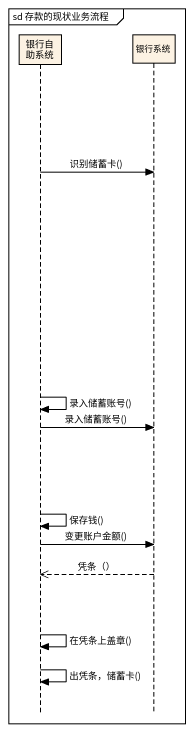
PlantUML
@startuml
mainframe sd 存款的现状业务流程
hide footbox
participant 银行自助系统
participant 银行系统

银行自助系统 -> 银行系统 : 识别储蓄卡()
银行自助系统 -> 银行自助系统 : 录入储蓄账号()
银行自助系统 -> 银行系统 : 录入储蓄账号()
银行自助系统 -> 银行自助系统 : 保存钱()
银行自助系统 -> 银行系统 : 变更账户金额()
银行系统 -->> 银行自助系统 : 凭条（）
银行自助系统 -> 银行自助系统 : 在凭条上盖章()
银行自助系统 -> 银行自助系统 : 出凭条，储蓄卡()
@enduml
